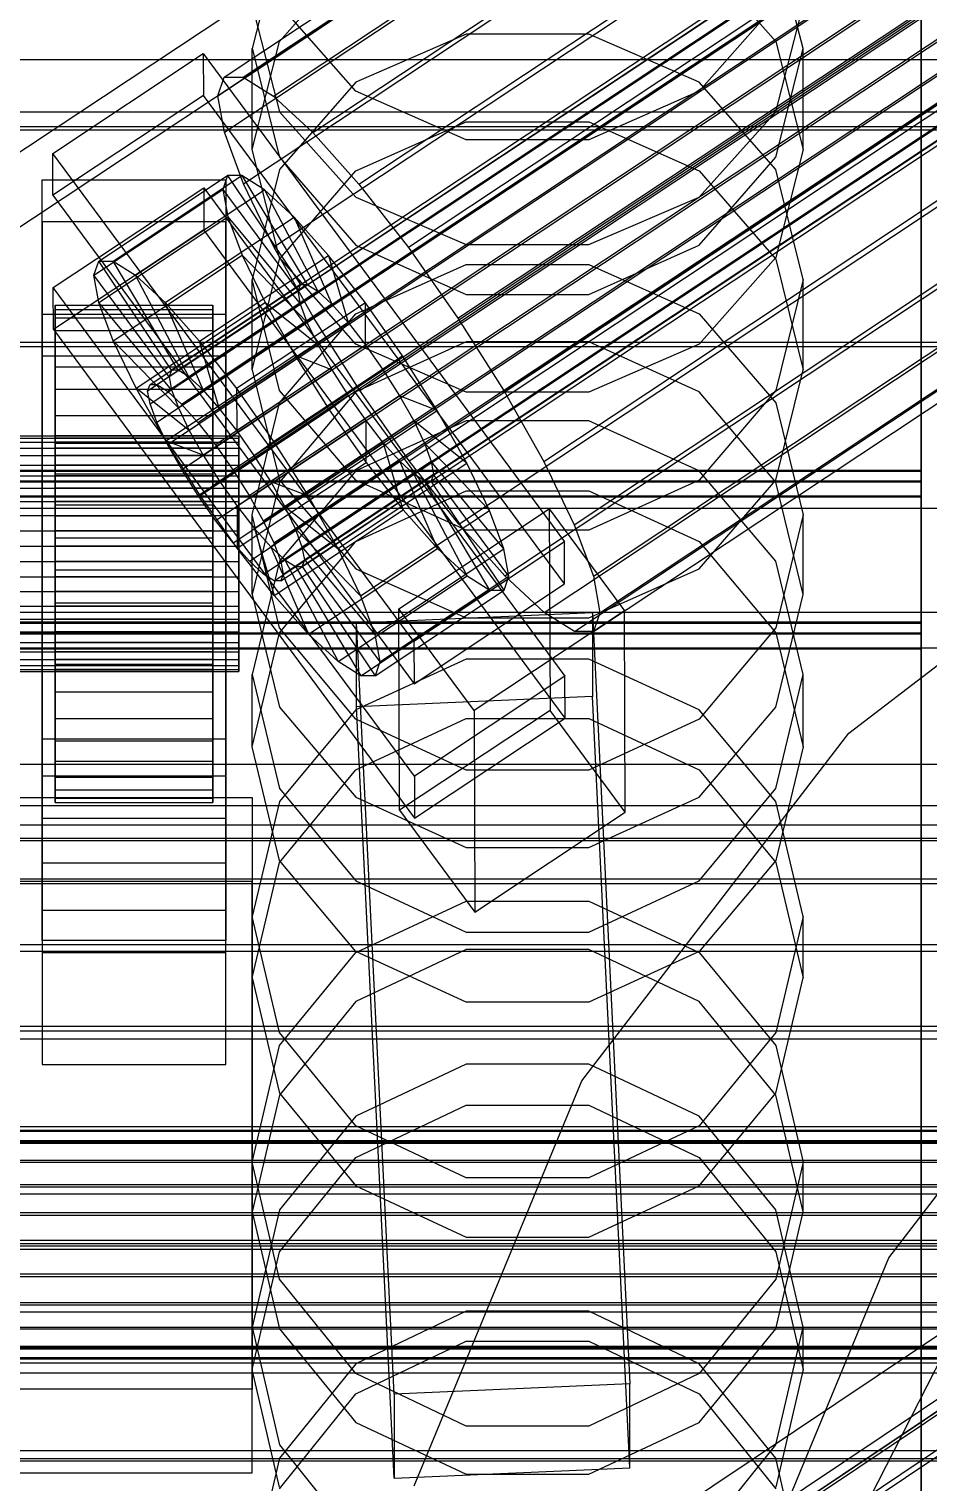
# Model space of a CAD drawing. Header units: millimetres. Extents: x -191664 to 191490, y -197311 to 10263.
# Drawn here: x 132 to 200.5, y -30216.6 to -30105.8 of the extents above; entities that cross this region are included whole.
import ezdxf

# ---------------------------------------------------------------- set-up
doc = ezdxf.new("R2010")
doc.units = ezdxf.units.MM
for name, color, linetype, lineweight in [('COTAS_USUARIO', 1, 'Continuous', 0), ('frontal_briquetadora', 7, 'Continuous', 0), ('frontal_C01', 7, 'Continuous', 0), ('frontal_C02', 7, 'Continuous', 0), ('frontal_C03', 7, 'Continuous', 0), ('frontal_mezcladora', 7, 'Continuous', 0), ('frontal_secador', 7, 'Continuous', 0)]:
    doc.layers.add(name, color=color, linetype=linetype, lineweight=lineweight)
doc.dimstyles.new('PLANTA_100', dxfattribs={"dimtxt": 250, "dimasz": 150, "dimexe": 150, "dimexo": 80, "dimgap": 100, "dimtad": 1, "dimtih": 1, "dimtoh": 1, "dimdec": 1, "dimdsep": 46, "dimcen": 0.09, "dimclrd": 1, "dimclre": 1, "dimclrt": 1, "dimadec": 0, "dimazin": 0, "dimtfac": 1, "dimtdec": 4, "dimtofl": 0, "dimtmove": 0, "dimatfit": 3, "dimfxl": 1, "dimtolj": 1, "dimtzin": 0, "dimarcsym": 0})

# ---------------------------------------------------------------- blocks, each defined once
blk = doc.blocks.new('*D104')
at = {"layer": 'COTAS_USUARIO', "color": 1, "lineweight": -2, "transparency": 16777216}
for p, q in [((1220, -30125), (1220, -29975)), ((100, -30275), (1370, -30275)), ((100, -30730), (1370, -30730)), ((1220, -30880), (1220, -31030))]:
    blk.add_line(p, q, dxfattribs=at)
at = {"layer": 'COTAS_USUARIO', "color": 1, "transparency": 16777216}
for points in [[(1195, -30125), (1245, -30125), (1220, -30275)], [(1195, -30880), (1245, -30880), (1220, -30730)]]:
    blk.add_solid(points, dxfattribs=at)
at = {"layer": 'Defpoints', "color": 0, "transparency": 16777216}
for p in [(20, -30275), (20, -30730), (1220, -30730)]:
    blk.add_point(p, dxfattribs=at)
blk = doc.blocks.new('*D107')
at = {"layer": 'COTAS_USUARIO', "color": 1, "lineweight": -2, "transparency": 16777216}
for p, q in [((100, -29700), (1370, -29700)), ((1220, -29850), (1220, -30125)), ((100, -30275), (1370, -30275))]:
    blk.add_line(p, q, dxfattribs=at)
at = {"layer": 'COTAS_USUARIO', "color": 1, "transparency": 16777216}
for points in [[(1195, -29850), (1245, -29850), (1220, -29700)], [(1195, -30125), (1245, -30125), (1220, -30275)]]:
    blk.add_solid(points, dxfattribs=at)
at = {"layer": 'Defpoints', "color": 0, "transparency": 16777216}
for p in [(20, -29700), (20, -30275), (1220, -30275)]:
    blk.add_point(p, dxfattribs=at)
blk = doc.blocks.new('*D115')
at = {"layer": 'COTAS_USUARIO', "color": 1, "lineweight": -2, "transparency": 16777216}
for p, q in [((100, -29700), (1370, -29700)), ((1220, -29850), (1220, -30125)), ((100, -30275), (1370, -30275))]:
    blk.add_line(p, q, dxfattribs=at)
at = {"layer": 'COTAS_USUARIO', "color": 1, "transparency": 16777216}
for points in [[(1195, -29850), (1245, -29850), (1220, -29700)], [(1195, -30125), (1245, -30125), (1220, -30275)]]:
    blk.add_solid(points, dxfattribs=at)
at = {"layer": 'Defpoints', "color": 0, "transparency": 16777216}
for p in [(20, -29700), (20, -30275), (1220, -30275)]:
    blk.add_point(p, dxfattribs=at)
blk = doc.blocks.new('*D118')
at = {"layer": 'COTAS_USUARIO', "color": 1, "lineweight": -2, "transparency": 16777216}
for p, q in [((1200, -29560), (1200, -29410)), ((80, -29710), (1350, -29710)), ((80, -29990), (1350, -29990)), ((1200, -30140), (1200, -30290))]:
    blk.add_line(p, q, dxfattribs=at)
at = {"layer": 'COTAS_USUARIO', "color": 1, "transparency": 16777216}
for points in [[(1175, -29560), (1225, -29560), (1200, -29710)], [(1175, -30140), (1225, -30140), (1200, -29990)]]:
    blk.add_solid(points, dxfattribs=at)
at = {"layer": 'Defpoints', "color": 0, "transparency": 16777216}
for p in [(0, -29710), (0, -29990), (1200, -29990)]:
    blk.add_point(p, dxfattribs=at)
blk = doc.blocks.new('*D119')
at = {"layer": 'COTAS_USUARIO', "color": 1, "lineweight": -2, "transparency": 16777216}
for p, q in [((1200, -29840), (1200, -29690)), ((80, -29990), (1350, -29990)), ((80, -30270), (1350, -30270)), ((1200, -30420), (1200, -30570))]:
    blk.add_line(p, q, dxfattribs=at)
at = {"layer": 'COTAS_USUARIO', "color": 1, "transparency": 16777216}
for points in [[(1175, -29840), (1225, -29840), (1200, -29990)], [(1175, -30420), (1225, -30420), (1200, -30270)]]:
    blk.add_solid(points, dxfattribs=at)
at = {"layer": 'Defpoints', "color": 0, "transparency": 16777216}
for p in [(0, -29990), (0, -30270), (1200, -30270)]:
    blk.add_point(p, dxfattribs=at)
blk = doc.blocks.new('*D120')
at = {"layer": 'COTAS_USUARIO', "color": 1, "lineweight": -2, "transparency": 16777216}
for p, q in [((1200, -30120), (1200, -29970)), ((80, -30270), (1350, -30270)), ((80, -30550), (1350, -30550)), ((1200, -30700), (1200, -30850))]:
    blk.add_line(p, q, dxfattribs=at)
at = {"layer": 'COTAS_USUARIO', "color": 1, "transparency": 16777216}
for points in [[(1175, -30120), (1225, -30120), (1200, -30270)], [(1175, -30700), (1225, -30700), (1200, -30550)]]:
    blk.add_solid(points, dxfattribs=at)
at = {"layer": 'Defpoints', "color": 0, "transparency": 16777216}
for p in [(0, -30270), (0, -30550), (1200, -30550)]:
    blk.add_point(p, dxfattribs=at)

msp = doc.modelspace()

# ---------------------------------------------------------------- linework, layer by layer
at = {"layer": 'frontal_briquetadora', "color": 9, "true_color": 0xb9c3c2}
for p, q in [((200, -30107.04), (200, -30096.58)), ((151.08, -30099.1), (149, -30107.29)), ((191, -30107.29), (188.92, -30099.1)), ((151.08, -30106.75), (156.91, -30100.15)), ((183.09, -30100.15), (188.92, -30106.75)), ((200, -30099.7), (200, -30108.73)), ((200, -30101.7), (200, -30119.74)), ((200, -30120.31), (200, -30102.26)), ((200, -30120.88), (200, -30102.81)), ((149, -30104), (151.08, -30112.11)), ((156.91, -30110.54), (151.08, -30103.93)), ((188.92, -30103.93), (183.09, -30110.54)), ((188.92, -30112.11), (191, -30104)), ((149, -30114.99), (151.08, -30106.75)), ((165.33, -30106.18), (156.91, -30109.86)), ((174.67, -30106.18), (165.33, -30106.18)), ((183.09, -30109.86), (174.67, -30106.18)), ((188.92, -30106.75), (191, -30114.99)), ((149, -30114.99), (149, -30107.29)), ((149, -30107.29), (151.08, -30115.57)), ((188.92, -30115.57), (191, -30107.29)), ((191, -30114.99), (191, -30107.29)), ((200, -30111.3), (200, -30107.04)), ((200, -30108.73), (200, -30111.3)), ((156.91, -30109.86), (151.08, -30116.51)), ((188.92, -30116.51), (183.09, -30109.86)), ((165.33, -30114.24), (156.91, -30110.54)), ((183.09, -30110.54), (174.67, -30114.24)), ((151.08, -30112.11), (156.91, -30118.61)), ((183.09, -30118.61), (188.92, -30112.11)), ((156.91, -30116.61), (165.33, -30112.87)), ((165.33, -30112.87), (174.67, -30112.87)), ((174.67, -30112.87), (183.09, -30116.61)), ((174.67, -30114.24), (165.33, -30114.24)), ((151.08, -30123.22), (149, -30114.99)), ((151.08, -30115.57), (156.91, -30122.28)), ((183.09, -30122.28), (188.92, -30115.57)), ((191, -30114.99), (188.92, -30123.22)), ((151.08, -30116.51), (149, -30124.89)), ((151.08, -30123.36), (156.91, -30116.61)), ((183.09, -30116.61), (188.92, -30123.36)), ((191, -30124.89), (188.92, -30116.51)), ((156.91, -30118.61), (165.33, -30122.22)), ((174.67, -30122.22), (183.09, -30118.61)), ((200, -30119.74), (200, -30138.19)), ((200, -30138.77), (200, -30120.31)), ((200, -30139.35), (200, -30120.88)), ((156.91, -30122.28), (165.33, -30126.03)), ((165.33, -30122.22), (174.67, -30122.22)), ((174.67, -30126.03), (183.09, -30122.28)), ((149, -30131.78), (151.08, -30123.36)), ((156.91, -30129.83), (151.08, -30123.22)), ((188.92, -30123.22), (183.09, -30129.83)), ((188.92, -30123.36), (191, -30131.78)), ((156.91, -30127.51), (165.33, -30123.76)), ((165.33, -30123.76), (174.67, -30123.76)), ((174.67, -30123.76), (183.09, -30127.51)), ((151.08, -30133.35), (149, -30124.89)), ((149, -30131.78), (149, -30124.89)), ((191, -30124.89), (188.92, -30133.35)), ((191, -30131.78), (191, -30124.89)), ((165.33, -30126.03), (174.67, -30126.03)), ((151.08, -30134.31), (156.91, -30127.51)), ((183.09, -30127.51), (188.92, -30134.31)), ((165.33, -30129.64), (156.91, -30133.46)), ((165.33, -30133.5), (156.91, -30129.83)), ((174.67, -30129.64), (165.33, -30129.64)), ((183.09, -30133.46), (174.67, -30129.64)), ((183.09, -30129.83), (174.67, -30133.5)), ((149, -30131.78), (151.08, -30140.2)), ((188.92, -30140.2), (191, -30131.78)), ((156.91, -30140.19), (151.08, -30133.35)), ((156.91, -30133.46), (151.08, -30140.34)), ((188.92, -30133.35), (183.09, -30140.19)), ((188.92, -30140.34), (183.09, -30133.46)), ((149, -30142.85), (151.08, -30134.31)), ((174.67, -30133.5), (165.33, -30133.5)), ((188.92, -30134.31), (191, -30142.85)), ((165.33, -30135.68), (156.91, -30139.48)), ((174.67, -30135.68), (165.33, -30135.68)), ((183.09, -30139.48), (174.67, -30135.68)), ((200, -30138.19), (200, -30156.98)), ((200, -30157.57), (200, -30138.77)), ((-160, -30139.43), (200, -30139.43)), ((200, -30139.54), (-160, -30139.54)), ((156.91, -30139.48), (151.08, -30146.37)), ((188.92, -30146.37), (183.09, -30139.48)), ((200, -30158.17), (200, -30139.35)), ((200, -30139.43), (200, -30141.39)), ((200, -30151.03), (200, -30139.43)), ((200, -30151.12), (200, -30139.54)), ((200, -30139.54), (200, -30141.49)), ((-160, -30140.25), (200, -30140.25)), ((200, -30140.35), (-160, -30140.35)), ((151.08, -30140.34), (149, -30148.92)), ((151.08, -30140.2), (156.91, -30146.95)), ((165.33, -30144.01), (156.91, -30140.19)), ((156.91, -30144.88), (165.33, -30141.02)), ((165.33, -30141.02), (174.67, -30141.02)), ((183.09, -30140.19), (174.67, -30144.01)), ((174.67, -30141.02), (183.09, -30144.88)), ((183.09, -30146.95), (188.92, -30140.2)), ((191, -30148.92), (188.92, -30140.34)), ((200, -30140.25), (200, -30151.86)), ((200, -30151.95), (200, -30140.35)), ((-160, -30141.39), (200, -30141.39)), ((200, -30141.49), (-160, -30141.49)), ((200, -30141.39), (200, -30152.99)), ((200, -30141.49), (200, -30153.07)), ((151.08, -30151.47), (149, -30142.85)), ((149, -30148.92), (149, -30142.85)), ((191, -30142.85), (188.92, -30151.47)), ((191, -30148.92), (191, -30142.85)), ((174.67, -30144.01), (165.33, -30144.01)), ((151.08, -30151.84), (156.91, -30144.88)), ((183.09, -30144.88), (188.92, -30151.84)), ((151.08, -30146.37), (149, -30155.01)), ((191, -30155.01), (188.92, -30146.37)), ((156.91, -30146.95), (165.33, -30150.7)), ((174.67, -30150.7), (183.09, -30146.95)), ((149, -30148.92), (151.08, -30157.5)), ((188.92, -30157.5), (191, -30148.92)), ((200, -30151.03), (-160, -30151.03)), ((200, -30151.12), (-160, -30151.12)), ((165.33, -30150.7), (174.67, -30150.7)), ((200, -30154.72), (200, -30151.03)), ((200, -30154.8), (200, -30151.12)), ((200, -30151.86), (-160, -30151.86)), ((200, -30151.95), (-160, -30151.95)), ((149, -30160.52), (151.08, -30151.84)), ((156.91, -30158.43), (151.08, -30151.47)), ((188.92, -30151.47), (183.09, -30158.43)), ((188.92, -30151.84), (191, -30160.52)), ((200, -30156.49), (200, -30151.86)), ((200, -30156.56), (200, -30151.95)), ((-160, -30152.99), (200, -30152.99)), ((-160, -30153.07), (200, -30153.07)), ((200, -30152.99), (200, -30158.55)), ((200, -30153.07), (200, -30158.61)), ((165.33, -30153.84), (156.91, -30157.71)), ((174.67, -30153.84), (165.33, -30153.84)), ((183.09, -30157.71), (174.67, -30153.84)), ((149, -30160.52), (149, -30155.01)), ((149, -30155.01), (151.08, -30163.72)), ((188.92, -30163.72), (191, -30155.01)), ((191, -30160.52), (191, -30155.01)), ((200, -30161.36), (200, -30154.72)), ((200, -30161.42), (200, -30154.8)), ((200, -30164.02), (200, -30156.49)), ((200, -30164.08), (200, -30156.56)), ((151.08, -30157.5), (156.91, -30164.38)), ((156.91, -30157.71), (151.08, -30164.7)), ((183.09, -30164.38), (188.92, -30157.5)), ((188.92, -30164.7), (183.09, -30157.71)), ((200, -30156.98), (200, -30176.08)), ((200, -30176.68), (200, -30157.57)), ((156.91, -30162.28), (165.33, -30158.36)), ((165.33, -30162.31), (156.91, -30158.43)), ((165.33, -30158.36), (174.67, -30158.36)), ((174.67, -30158.36), (183.09, -30162.28)), ((183.09, -30158.43), (174.67, -30162.31)), ((200, -30177.28), (200, -30158.17)), ((200, -30158.55), (200, -30166.95)), ((200, -30158.61), (200, -30167)), ((151.08, -30169.19), (149, -30160.52)), ((191, -30160.52), (188.92, -30169.19)), ((200, -30170.78), (200, -30161.36)), ((200, -30170.83), (200, -30161.42)), ((151.08, -30169.34), (156.91, -30162.28)), ((174.67, -30162.31), (165.33, -30162.31)), ((183.09, -30162.28), (188.92, -30169.34)), ((151.08, -30163.72), (156.91, -30170.75)), ((156.91, -30164.38), (165.33, -30168.2)), ((174.67, -30168.2), (183.09, -30164.38)), ((183.09, -30170.75), (188.92, -30163.72)), ((200, -30174.27), (200, -30164.02)), ((200, -30174.32), (200, -30164.08)), ((151.08, -30164.7), (149, -30173.48)), ((191, -30173.48), (188.92, -30164.7)), ((200, -30166.95), (200, -30178)), ((200, -30167), (200, -30178.04)), ((165.33, -30168.2), (174.67, -30168.2)), ((149, -30178.14), (151.08, -30169.34)), ((156.91, -30176.15), (151.08, -30169.19)), ((188.92, -30169.19), (183.09, -30176.15)), ((188.92, -30169.34), (191, -30178.14)), ((156.91, -30170.75), (165.33, -30174.66)), ((174.67, -30174.66), (183.09, -30170.75)), ((200, -30182.75), (200, -30170.78)), ((200, -30182.79), (200, -30170.83)), ((156.91, -30176.22), (165.33, -30172.29)), ((165.33, -30172.29), (174.67, -30172.29)), ((174.67, -30172.29), (183.09, -30176.22)), ((151.08, -30182.31), (149, -30173.48)), ((149, -30178.14), (149, -30173.48)), ((191, -30173.48), (188.92, -30182.31)), ((191, -30178.14), (191, -30173.48)), ((200, -30186.98), (200, -30174.27)), ((200, -30187.02), (200, -30174.32)), ((165.33, -30174.66), (174.67, -30174.66)), ((151.08, -30183.31), (156.91, -30176.22)), ((165.33, -30175.98), (156.91, -30179.94)), ((165.33, -30180.01), (156.91, -30176.15)), ((174.67, -30175.98), (165.33, -30175.98)), ((183.09, -30179.94), (174.67, -30175.98)), ((183.09, -30176.15), (174.67, -30180.01)), ((183.09, -30176.22), (188.92, -30183.31)), ((200, -30176.08), (200, -30195.43)), ((200, -30196.04), (200, -30176.68)), ((200, -30196.65), (200, -30177.28)), ((200, -30179.37), (200, -30177.5)), ((200, -30178.56), (200, -30177.62)), ((200, -30177.62), (200, -30180.42)), ((149, -30178.14), (151.08, -30186.94)), ((188.92, -30186.94), (191, -30178.14)), ((200, -30178), (200, -30191.43)), ((200, -30178.04), (200, -30191.46)), ((200, -30183.2), (200, -30178.56)), ((156.91, -30179.94), (151.08, -30187.09)), ((188.92, -30187.09), (183.09, -30179.94)), ((200, -30184.92), (200, -30179.37)), ((174.67, -30180.01), (165.33, -30180.01)), ((200, -30180.42), (200, -30186.86)), ((149, -30192.19), (151.08, -30183.31)), ((156.91, -30189.43), (151.08, -30182.31)), ((188.92, -30182.31), (183.09, -30189.43)), ((188.92, -30183.31), (191, -30192.19)), ((200, -30196.98), (200, -30182.75)), ((200, -30197.01), (200, -30182.79)), ((200, -30191.37), (200, -30183.2)), ((165.33, -30184.73), (156.91, -30188.69)), ((174.67, -30184.73), (165.33, -30184.73)), ((183.09, -30188.69), (174.67, -30184.73)), ((200, -30193.93), (200, -30184.92)), ((151.08, -30187.09), (149, -30195.99)), ((151.08, -30186.94), (156.91, -30194)), ((183.09, -30194), (188.92, -30186.94)), ((191, -30195.99), (188.92, -30187.09)), ((200, -30186.86), (200, -30196.69)), ((200, -30201.85), (200, -30186.98)), ((200, -30201.88), (200, -30187.02)), ((156.91, -30188.69), (151.08, -30195.83)), ((156.91, -30191.85), (165.33, -30187.86)), ((165.33, -30187.86), (174.67, -30187.86)), ((174.67, -30187.86), (183.09, -30191.85)), ((188.92, -30195.83), (183.09, -30188.69)), ((165.33, -30193.39), (156.91, -30189.43)), ((183.09, -30189.43), (174.67, -30193.39)), ((151.08, -30199.04), (156.91, -30191.85)), ((183.09, -30191.85), (188.92, -30199.04)), ((200, -30202.76), (200, -30191.37)), ((200, -30191.43), (200, -30206.9)), ((200, -30191.46), (200, -30206.92)), ((151.08, -30201.12), (149, -30192.19)), ((149, -30195.99), (149, -30192.19)), ((191, -30192.19), (188.92, -30201.12)), ((191, -30195.99), (191, -30192.19)), ((156.91, -30194), (165.33, -30197.91)), ((174.67, -30193.39), (165.33, -30193.39)), ((174.67, -30197.91), (183.09, -30194)), ((200, -30206.06), (200, -30193.93)), ((200, -30195.43), (200, -30214.99)), ((151.08, -30195.83), (149, -30204.78)), ((149, -30195.99), (151.08, -30204.9)), ((191, -30204.78), (188.92, -30195.83)), ((188.92, -30204.9), (191, -30195.99)), ((200, -30215.6), (200, -30196.04)), ((200, -30216.22), (200, -30196.65)), ((200, -30196.69), (200, -30209.52)), ((200, -30213.12), (200, -30196.98)), ((200, -30213.15), (200, -30197.01)), ((165.33, -30197.91), (174.67, -30197.91)), ((149, -30208), (151.08, -30199.04)), ((188.92, -30199.04), (191, -30208)), ((156.91, -30208.31), (151.08, -30201.12)), ((188.92, -30201.12), (183.09, -30208.31)), ((200, -30218.51), (200, -30201.85)), ((200, -30218.53), (200, -30201.88)), ((200, -30216.92), (200, -30202.76)), ((165.33, -30203.57), (156.91, -30207.57)), ((174.67, -30203.57), (165.33, -30203.57)), ((183.09, -30207.57), (174.67, -30203.57)), ((149, -30208), (149, -30204.78)), ((149, -30204.78), (151.08, -30213.76)), ((151.08, -30204.9), (156.91, -30212.04)), ((183.09, -30212.04), (188.92, -30204.9)), ((188.92, -30213.76), (191, -30204.78)), ((191, -30208), (191, -30204.78)), ((156.91, -30209.87), (165.33, -30205.85)), ((165.33, -30205.85), (174.67, -30205.85)), ((174.67, -30205.85), (183.09, -30209.87)), ((200, -30220.83), (200, -30206.06)), ((156.91, -30207.57), (151.08, -30214.78)), ((188.92, -30214.78), (183.09, -30207.57)), ((200, -30206.9), (200, -30224.04)), ((200, -30206.92), (200, -30224.05)), ((151.08, -30216.97), (149, -30208)), ((165.33, -30212.32), (156.91, -30208.31)), ((183.09, -30208.31), (174.67, -30212.32)), ((191, -30208), (188.92, -30216.97)), ((151.08, -30217.12), (156.91, -30209.87)), ((183.09, -30209.87), (188.92, -30217.12)), ((200, -30209.52), (200, -30224.87)), ((156.91, -30212.04), (165.33, -30216)), ((174.67, -30216), (183.09, -30212.04)), ((174.67, -30212.32), (165.33, -30212.32)), ((200, -30230.78), (200, -30213.12)), ((200, -30230.79), (200, -30213.15)), ((151.08, -30213.76), (156.91, -30221)), ((183.09, -30221), (188.92, -30213.76)), ((151.08, -30214.78), (149, -30223.8)), ((191, -30223.8), (188.92, -30214.78)), ((200, -30214.99), (200, -30234.7)), ((165.33, -30216), (174.67, -30216)), ((200, -30235.32), (200, -30215.6)), ((200, -30235.93), (200, -30216.22))]:
    msp.add_line(p, q, dxfattribs=at)
at = {"layer": 'frontal_briquetadora', "color": 8, "true_color": 0x6f7d84}
msp.add_line((200, -30275), (200, -30100), dxfattribs=at)
at = {"layer": 'frontal_C01', "color": 252, "true_color": 0x83939a}
for p, q in [((146.87, -30109.46), (331.18, -29987.13)), ((148.32, -30109.47), (332.63, -29987.14)), ((146.38, -30110.89), (330.69, -29988.56)), ((150.63, -30110.92), (334.94, -29988.58)), ((146.89, -30113.67), (331.2, -29991.34)), ((153.64, -30113.7), (337.95, -29991.37)), ((148.35, -30117.6), (332.66, -29995.27)), ((157.15, -30117.64), (341.46, -29995.31)), ((150.67, -30122.42), (334.98, -30000.09)), ((345.23, -30000.14), (160.92, -30122.47)), ((153.69, -30127.79), (338, -30005.46)), ((164.69, -30127.85), (349, -30005.51)), ((157.21, -30133.36), (341.52, -30011.02)), ((168.21, -30133.41), (352.52, -30011.08)), ((160.98, -30138.73), (345.29, -30016.4)), ((171.23, -30138.78), (355.54, -30016.45)), ((164.75, -30143.56), (349.06, -30021.22)), ((173.55, -30143.6), (357.86, -30021.27)), ((168.26, -30147.5), (352.57, -30025.16)), ((175.02, -30147.53), (359.33, -30025.2)), ((171.28, -30150.28), (355.58, -30027.95)), ((175.52, -30150.31), (359.83, -30027.97)), ((173.58, -30151.73), (357.89, -30029.4)), ((175.03, -30151.74), (359.34, -30029.41)), ((146.38, -30110.89), (146.87, -30109.46)), ((146.87, -30109.46), (148.32, -30109.47)), ((148.32, -30109.47), (150.63, -30110.92)), ((146.89, -30113.67), (146.38, -30110.89)), ((150.63, -30110.92), (153.64, -30113.7)), ((148.35, -30117.6), (146.89, -30113.67)), ((153.64, -30113.7), (157.15, -30117.64)), ((150.67, -30122.42), (148.35, -30117.6)), ((157.15, -30117.64), (160.92, -30122.47)), ((153.69, -30127.79), (150.67, -30122.42)), ((160.92, -30122.47), (164.69, -30127.85)), ((157.21, -30133.36), (153.69, -30127.79)), ((164.69, -30127.85), (168.21, -30133.41)), ((160.98, -30138.73), (157.21, -30133.36)), ((168.21, -30133.41), (171.23, -30138.78)), ((164.75, -30143.56), (160.98, -30138.73)), ((171.23, -30138.78), (173.55, -30143.6)), ((168.26, -30147.5), (164.75, -30143.56)), ((173.55, -30143.6), (175.02, -30147.53)), ((171.28, -30150.28), (168.26, -30147.5)), ((175.02, -30147.53), (175.52, -30150.31)), ((173.58, -30151.73), (171.28, -30150.28)), ((175.52, -30150.31), (175.03, -30151.74)), ((175.03, -30151.74), (173.58, -30151.73))]:
    msp.add_line(p, q, dxfattribs=at)
at = {"layer": 'frontal_C01', "color": 9, "true_color": 0xbac6cb}
for p, q in [((141.04, -30133.4), (354.84, -29991.5)), ((141.22, -30132.9), (355.02, -29990.99)), ((141.73, -30132.9), (355.53, -29990.99)), ((142.55, -30133.41), (356.35, -29991.51)), ((141.22, -30134.39), (355.02, -29992.48)), ((143.62, -30134.4), (357.42, -29992.5)), ((141.74, -30135.78), (355.54, -29993.88)), ((144.86, -30135.8), (358.66, -29993.89)), ((142.56, -30137.49), (356.36, -29995.58)), ((360, -29995.6), (146.2, -30137.51)), ((143.64, -30139.39), (357.43, -29997.49)), ((147.53, -30139.41), (361.33, -29997.51)), ((144.88, -30141.36), (358.68, -29999.46)), ((148.78, -30141.38), (362.58, -29999.48)), ((146.22, -30143.27), (360.02, -30001.36)), ((149.85, -30143.29), (363.65, -30001.38)), ((147.55, -30144.98), (361.35, -30003.07)), ((150.67, -30144.99), (364.47, -30003.09)), ((148.8, -30146.37), (362.6, -30004.47)), ((151.19, -30146.39), (364.99, -30004.48)), ((149.86, -30147.36), (363.66, -30005.46)), ((150.68, -30147.87), (364.48, -30005.97)), ((151.2, -30147.88), (364.99, -30005.97)), ((151.37, -30147.37), (365.17, -30005.46)), ((141.04, -30133.4), (141.22, -30132.9)), ((141.22, -30134.39), (141.04, -30133.4)), ((141.22, -30132.9), (141.73, -30132.9)), ((141.73, -30132.9), (142.55, -30133.41)), ((142.55, -30133.41), (143.62, -30134.4)), ((141.74, -30135.78), (141.22, -30134.39)), ((143.62, -30134.4), (144.86, -30135.8)), ((142.56, -30137.49), (141.74, -30135.78)), ((144.86, -30135.8), (146.2, -30137.51)), ((-148, -30136.83), (148, -30136.83)), ((-148, -30136.99), (148, -30136.99)), ((-148, -30137.29), (148, -30137.29)), ((-148, -30137.75), (148, -30137.75)), ((143.64, -30139.39), (142.56, -30137.49)), ((146.2, -30137.51), (147.53, -30139.41)), ((148, -30136.99), (148, -30136.83)), ((148, -30136.83), (148, -30137.29)), ((148, -30137.75), (148, -30136.99)), ((148, -30137.29), (148, -30138.32)), ((148, -30139.06), (148, -30137.75)), ((-148, -30138.32), (148, -30138.32)), ((148, -30138.32), (148, -30139.87)), ((-148, -30139.06), (148, -30139.06)), ((-148, -30139.87), (148, -30139.87)), ((144.88, -30141.36), (143.64, -30139.39)), ((147.53, -30139.41), (148.78, -30141.38)), ((148, -30140.82), (148, -30139.06)), ((148, -30139.87), (148, -30141.82)), ((-148, -30140.82), (148, -30140.82)), ((148, -30142.93), (148, -30140.82)), ((-148, -30141.82), (148, -30141.82)), ((146.22, -30143.27), (144.88, -30141.36)), ((148, -30141.82), (148, -30144.05)), ((148.78, -30141.38), (149.85, -30143.29)), ((148, -30142.93), (-148, -30142.93)), ((147.55, -30144.98), (146.22, -30143.27)), ((148, -30145.24), (148, -30142.93)), ((149.85, -30143.29), (150.67, -30144.99)), ((-148, -30144.05), (148, -30144.05)), ((148, -30144.05), (148, -30146.39)), ((-148, -30145.24), (148, -30145.24)), ((148.8, -30146.37), (147.55, -30144.98)), ((148, -30147.58), (148, -30145.24)), ((150.67, -30144.99), (151.19, -30146.39)), ((-148, -30146.39), (148, -30146.39)), ((148, -30146.39), (148, -30148.7)), ((149.86, -30147.36), (148.8, -30146.37)), ((151.19, -30146.39), (151.37, -30147.37)), ((-148, -30147.58), (148, -30147.58)), ((148, -30149.81), (148, -30147.58)), ((150.68, -30147.87), (149.86, -30147.36)), ((151.37, -30147.37), (151.2, -30147.88)), ((-148, -30148.7), (148, -30148.7)), ((148, -30148.7), (148, -30150.8)), ((151.2, -30147.88), (150.68, -30147.87)), ((-148, -30149.81), (148, -30149.81)), ((148, -30151.76), (148, -30149.81)), ((-148, -30150.8), (148, -30150.8)), ((148, -30150.8), (148, -30152.57)), ((-148, -30151.76), (148, -30151.76)), ((148, -30153.3), (148, -30151.76)), ((-148, -30152.57), (148, -30152.57)), ((-148, -30153.3), (148, -30153.3)), ((148, -30152.57), (148, -30153.88)), ((148, -30154.34), (148, -30153.3)), ((-148, -30153.88), (148, -30153.88)), ((-148, -30154.34), (148, -30154.34)), ((148, -30153.88), (148, -30154.64)), ((148, -30154.8), (148, -30154.34)), ((-148, -30154.64), (148, -30154.64)), ((-148, -30154.8), (148, -30154.8)), ((148, -30154.64), (148, -30154.8))]:
    msp.add_line(p, q, dxfattribs=at)
at = {"layer": 'frontal_C01', "color": 139, "true_color": 0x345e4e}
for p, q in [((228.3, -30050.82), (130, -30116.06)), ((130, -30121.75), (228.3, -30056.51))]:
    msp.add_line(p, q, dxfattribs=at)
at = {"layer": 'frontal_C01', "color": 139, "true_color": 0x354b57}
for p, q in [((133.81, -30115.28), (145.28, -30107.66)), ((145.28, -30107.66), (145.29, -30110.87)), ((145.28, -30107.66), (172.81, -30144.9)), ((145.29, -30110.87), (133.82, -30118.48)), ((172.82, -30148.1), (145.29, -30110.87)), ((133.82, -30118.48), (133.81, -30115.28)), ((161.34, -30152.51), (133.81, -30115.28)), ((133, -30120.5), (133, -30117.3)), ((133, -30117.3), (147, -30117.3)), ((133, -30162.77), (133, -30117.3)), ((133.85, -30125.52), (145.32, -30117.91)), ((145.32, -30117.91), (145.33, -30121.11)), ((145.32, -30117.91), (172.85, -30155.15)), ((147, -30117.3), (147, -30120.5)), ((147, -30117.3), (147, -30162.77)), ((133.82, -30118.48), (161.35, -30155.72)), ((147, -30120.5), (133, -30120.5)), ((133, -30120.5), (133, -30165.98)), ((145.33, -30121.11), (133.86, -30128.72)), ((172.86, -30158.35), (145.33, -30121.11)), ((147, -30165.98), (147, -30120.5)), ((133.86, -30128.72), (133.85, -30125.52)), ((161.38, -30162.76), (133.85, -30125.52)), ((133, -30130.75), (133, -30127.55)), ((133, -30127.55), (147, -30127.55)), ((133, -30173.02), (133, -30127.55)), ((147, -30127.55), (147, -30130.75)), ((147, -30127.55), (147, -30173.02)), ((133.86, -30128.72), (161.39, -30165.96)), ((147, -30130.75), (133, -30130.75)), ((133, -30130.75), (133, -30176.22)), ((147, -30176.22), (147, -30130.75)), ((160.19, -30150), (171.66, -30142.39)), ((171.66, -30142.39), (171.72, -30157.76)), ((171.66, -30142.39), (177.39, -30150.15)), ((172.81, -30144.9), (161.34, -30152.51)), ((172.82, -30148.1), (172.81, -30144.9)), ((161.35, -30155.72), (172.82, -30148.1)), ((160.25, -30165.37), (160.19, -30150)), ((165.93, -30157.76), (160.19, -30150)), ((156.96, -30151.07), (174.94, -30150.29)), ((156.96, -30157.48), (156.96, -30151.07)), ((159.83, -30209.89), (156.96, -30151.07)), ((177.39, -30150.15), (165.93, -30157.76)), ((174.94, -30150.29), (174.94, -30156.69)), ((174.94, -30150.29), (177.81, -30209.1)), ((177.45, -30165.52), (177.39, -30150.15)), ((161.34, -30152.51), (161.35, -30155.72)), ((172.85, -30155.15), (161.38, -30162.76)), ((172.86, -30158.35), (172.85, -30155.15)), ((174.94, -30156.69), (156.96, -30157.48)), ((177.81, -30215.51), (174.94, -30156.69)), ((159.83, -30216.3), (156.96, -30157.48)), ((171.72, -30157.76), (160.25, -30165.37)), ((165.93, -30157.76), (165.98, -30173.13)), ((177.45, -30165.52), (171.72, -30157.76)), ((161.39, -30165.96), (172.86, -30158.35)), ((133, -30175.29), (133, -30159.92)), ((133, -30159.92), (147, -30159.92)), ((133, -30169.39), (133, -30159.92)), ((147, -30159.92), (147, -30175.29)), ((147, -30159.92), (147, -30169.39)), ((147, -30162.77), (133, -30162.77)), ((133, -30162.77), (133, -30165.98)), ((147, -30165.98), (147, -30162.77)), ((161.38, -30162.76), (161.39, -30165.96)), ((131, -30164.4), (149, -30164.4)), ((149, -30164.4), (149, -30170.81)), ((149, -30164.4), (149, -30209.5)), ((160.25, -30165.37), (165.98, -30173.13)), ((165.98, -30173.13), (177.45, -30165.52)), ((133, -30165.98), (147, -30165.98)), ((147, -30169.39), (133, -30169.39)), ((133, -30169.39), (133, -30184.76)), ((147, -30184.76), (147, -30169.39)), ((149, -30170.81), (131, -30170.81)), ((149, -30215.9), (149, -30170.81)), ((147, -30173.02), (133, -30173.02)), ((133, -30173.02), (133, -30176.22)), ((147, -30176.22), (147, -30173.02)), ((147, -30175.29), (133, -30175.29)), ((133, -30175.29), (133, -30184.76)), ((147, -30184.76), (147, -30175.29)), ((133, -30176.22), (147, -30176.22)), ((-450, -30181.84), (450, -30181.84)), ((133, -30184.76), (147, -30184.76)), ((450, -30194.65), (-450, -30194.65)), ((-425, -30203.62), (425, -30203.62)), ((149, -30209.5), (131, -30209.5)), ((149, -30215.9), (149, -30209.5)), ((177.81, -30209.1), (159.83, -30209.89)), ((159.83, -30209.89), (159.83, -30216.3)), ((177.81, -30215.51), (177.81, -30209.1)), ((450, -30215), (-450, -30215)), ((425, -30214.99), (-425, -30214.99)), ((131, -30215.9), (149, -30215.9)), ((159.83, -30216.3), (177.81, -30215.51))]:
    msp.add_line(p, q, dxfattribs=at)
at = {"layer": 'frontal_C01', "color": 155, "true_color": 0x617580}
for p, q in [((137.31, -30123.49), (147.14, -30116.96)), ((138.4, -30123.49), (148.23, -30116.97)), ((147.14, -30116.96), (146.78, -30118.03)), ((148.23, -30116.97), (147.14, -30116.96)), ((147.14, -30116.96), (152.69, -30125.28)), ((149.95, -30118.05), (148.23, -30116.97)), ((148.23, -30116.97), (153.2, -30125.29)), ((136.95, -30124.56), (146.78, -30118.03)), ((140.12, -30124.57), (149.95, -30118.05)), ((146.78, -30118.03), (152.51, -30125.79)), ((146.78, -30118.03), (147.15, -30120.11)), ((152.21, -30120.14), (149.95, -30118.05)), ((149.95, -30118.05), (154.02, -30125.8)), ((137.32, -30126.64), (147.15, -30120.11)), ((142.38, -30126.66), (152.21, -30120.14)), ((147.15, -30120.11), (152.69, -30126.78)), ((147.15, -30120.11), (148.25, -30123.05)), ((154.83, -30123.08), (152.21, -30120.14)), ((152.21, -30120.14), (155.08, -30126.79)), ((136.95, -30124.56), (137.31, -30123.49)), ((142.86, -30131.81), (137.31, -30123.49)), ((137.31, -30123.49), (138.4, -30123.49)), ((143.37, -30131.81), (138.4, -30123.49)), ((138.4, -30123.49), (140.12, -30124.57)), ((138.42, -30129.58), (148.25, -30123.05)), ((145, -30129.61), (154.83, -30123.08)), ((148.25, -30123.05), (153.21, -30128.17)), ((148.25, -30123.05), (149.99, -30126.65)), ((157.65, -30126.69), (154.83, -30123.08)), ((154.83, -30123.08), (156.33, -30128.18)), ((142.68, -30132.32), (136.95, -30124.56)), ((137.32, -30126.64), (136.95, -30124.56)), ((144.19, -30132.32), (140.12, -30124.57)), ((140.12, -30124.57), (142.38, -30126.66)), ((152.69, -30125.28), (142.86, -30131.81)), ((153.2, -30125.29), (143.37, -30131.81)), ((152.51, -30125.79), (152.69, -30125.28)), ((152.69, -30125.28), (153.2, -30125.29)), ((153.2, -30125.29), (154.02, -30125.8)), ((142.86, -30133.3), (137.32, -30126.64)), ((138.42, -30129.58), (137.32, -30126.64)), ((140.16, -30133.18), (149.99, -30126.65)), ((145.26, -30133.31), (142.38, -30126.66)), ((142.38, -30126.66), (145, -30129.61)), ((152.51, -30125.79), (142.68, -30132.32)), ((152.69, -30126.78), (142.86, -30133.3)), ((154.02, -30125.8), (144.19, -30132.32)), ((155.08, -30126.79), (145.26, -30133.31)), ((157.65, -30126.69), (147.82, -30133.22)), ((149.99, -30126.65), (154.03, -30129.88)), ((149.99, -30126.65), (152.25, -30130.67)), ((152.69, -30126.78), (152.51, -30125.79)), ((153.21, -30128.17), (152.69, -30126.78)), ((154.02, -30125.8), (155.08, -30126.79)), ((155.08, -30126.79), (156.33, -30128.18)), ((157.66, -30129.89), (157.65, -30126.69)), ((160.47, -30130.71), (157.65, -30126.69)), ((134, -30136.83), (134, -30126.85)), ((134, -30126.85), (134, -30127.18)), ((134, -30126.85), (146, -30126.85)), ((134, -30127.81), (134, -30126.85)), ((134, -30136.99), (134, -30127.18)), ((134, -30127.18), (134, -30128.79)), ((134, -30127.18), (146, -30127.18)), ((134, -30137.29), (134, -30127.81)), ((134, -30127.81), (146, -30127.81)), ((134, -30130), (134, -30127.81)), ((146, -30127.18), (146, -30126.85)), ((146, -30126.85), (146, -30136.83)), ((146, -30126.85), (146, -30127.81)), ((146, -30128.79), (146, -30127.18)), ((146, -30127.18), (146, -30136.99)), ((146, -30127.81), (146, -30137.29)), ((146, -30127.81), (146, -30130)), ((134, -30137.75), (134, -30128.79)), ((134, -30128.79), (134, -30131.55)), ((134, -30128.79), (146, -30128.79)), ((153.21, -30128.17), (143.38, -30134.69)), ((146, -30131.55), (146, -30128.79)), ((146, -30128.79), (146, -30137.75)), ((156.33, -30128.18), (146.5, -30134.71)), ((154.03, -30129.88), (153.21, -30128.17)), ((156.33, -30128.18), (157.66, -30129.89)), ((134, -30138.32), (134, -30130)), ((134, -30130), (146, -30130)), ((134, -30133.27), (134, -30130)), ((143.38, -30134.69), (138.42, -30129.58)), ((140.16, -30133.18), (138.42, -30129.58)), ((154.03, -30129.88), (144.2, -30136.4)), ((146.5, -30134.71), (145, -30129.61)), ((145, -30129.61), (147.82, -30133.22)), ((146, -30130), (146, -30138.32)), ((146, -30130), (146, -30133.27)), ((147.83, -30136.42), (157.66, -30129.89)), ((155.1, -30131.78), (154.03, -30129.88)), ((157.66, -30129.89), (159, -30131.8)), ((142.42, -30137.2), (152.25, -30130.67)), ((150.64, -30137.24), (160.47, -30130.71)), ((152.25, -30130.67), (155.1, -30131.78)), ((152.25, -30130.67), (154.88, -30134.84)), ((160.47, -30130.71), (159, -30131.8)), ((163.1, -30134.88), (160.47, -30130.71)), ((134, -30139.06), (134, -30131.55)), ((134, -30131.55), (134, -30135.28)), ((134, -30131.55), (146, -30131.55)), ((142.86, -30131.81), (142.68, -30132.32)), ((142.68, -30132.32), (142.86, -30133.3)), ((143.37, -30131.81), (142.86, -30131.81)), ((144.19, -30132.32), (143.37, -30131.81)), ((145.26, -30133.31), (144.19, -30132.32)), ((155.1, -30131.78), (145.27, -30138.3)), ((146, -30135.28), (146, -30131.55)), ((146, -30131.55), (146, -30139.06)), ((159, -30131.8), (149.17, -30138.32)), ((156.35, -30133.75), (155.1, -30131.78)), ((159, -30131.8), (160.25, -30133.77)), ((134, -30139.87), (134, -30133.27)), ((134, -30133.27), (146, -30133.27)), ((134, -30137.39), (134, -30133.27)), ((144.2, -30136.4), (140.16, -30133.18)), ((142.42, -30137.2), (140.16, -30133.18)), ((142.86, -30133.3), (143.38, -30134.69)), ((146.5, -30134.71), (145.26, -30133.31)), ((146, -30133.27), (146, -30139.87)), ((146, -30133.27), (146, -30137.39)), ((147.82, -30133.22), (147.83, -30136.42)), ((147.82, -30133.22), (150.64, -30137.24)), ((156.35, -30133.75), (146.52, -30140.28)), ((160.25, -30133.77), (150.42, -30140.3)), ((154.88, -30134.84), (156.35, -30133.75)), ((157.69, -30135.66), (156.35, -30133.75)), ((163.1, -30134.88), (160.25, -30133.77)), ((160.25, -30133.77), (161.32, -30135.67)), ((134, -30140.82), (134, -30135.28)), ((134, -30135.28), (134, -30139.73)), ((134, -30135.28), (146, -30135.28)), ((143.38, -30134.69), (144.2, -30136.4)), ((145.05, -30141.36), (154.88, -30134.84)), ((146, -30139.73), (146, -30135.28)), ((146, -30135.28), (146, -30140.82)), ((147.83, -30136.42), (146.5, -30134.71)), ((157.69, -30135.66), (147.86, -30142.18)), ((161.32, -30135.67), (151.49, -30142.2)), ((153.27, -30141.4), (163.1, -30134.88)), ((154.88, -30134.84), (157.7, -30138.86)), ((157.7, -30138.86), (157.69, -30135.66)), ((159.02, -30137.37), (157.69, -30135.66)), ((165.37, -30138.9), (161.32, -30135.67)), ((161.32, -30135.67), (162.14, -30137.38)), ((165.37, -30138.9), (163.1, -30134.88)), ((144.2, -30136.4), (145.27, -30138.3)), ((149.17, -30138.32), (147.83, -30136.42)), ((134, -30136.99), (134, -30136.83)), ((146, -30136.83), (134, -30136.83)), ((134, -30136.83), (134, -30137.29)), ((134, -30137.75), (134, -30136.99)), ((146, -30136.99), (134, -30136.99)), ((146, -30137.29), (134, -30137.29)), ((134, -30137.29), (134, -30138.32)), ((134, -30141.82), (134, -30137.39)), ((134, -30137.39), (146, -30137.39)), ((134, -30142.08), (134, -30137.39)), ((134, -30139.06), (134, -30137.75)), ((146, -30137.75), (134, -30137.75)), ((145.27, -30138.3), (142.42, -30137.2)), ((145.05, -30141.36), (142.42, -30137.2)), ((146, -30136.83), (146, -30136.99)), ((146, -30137.29), (146, -30136.83)), ((146, -30136.99), (146, -30137.75)), ((146, -30138.32), (146, -30137.29)), ((146, -30137.39), (146, -30141.82)), ((146, -30137.39), (146, -30142.08)), ((146, -30137.75), (146, -30139.06)), ((149.17, -30138.32), (150.64, -30137.24)), ((159.02, -30137.37), (149.19, -30143.89)), ((150.64, -30137.24), (153.27, -30141.4)), ((162.14, -30137.38), (152.31, -30143.91)), ((160.52, -30142.47), (159.02, -30137.37)), ((160.27, -30138.76), (159.02, -30137.37)), ((167.1, -30142.5), (162.14, -30137.38)), ((162.14, -30137.38), (162.66, -30138.77)), ((146, -30138.32), (134, -30138.32)), ((134, -30138.32), (134, -30139.87)), ((145.27, -30138.3), (146.52, -30140.28)), ((146, -30139.87), (146, -30138.32)), ((147.87, -30145.38), (157.7, -30138.86)), ((150.42, -30140.3), (149.17, -30138.32)), ((160.27, -30138.76), (150.44, -30145.29)), ((162.66, -30138.77), (152.83, -30145.3)), ((155.54, -30145.42), (165.37, -30138.9)), ((157.7, -30138.86), (160.52, -30142.47)), ((163.14, -30145.41), (160.27, -30138.76)), ((161.33, -30139.75), (160.27, -30138.76)), ((168.2, -30145.44), (162.66, -30138.77)), ((162.66, -30138.77), (162.84, -30139.76)), ((167.1, -30142.5), (165.37, -30138.9)), ((134, -30140.82), (134, -30139.06)), ((146, -30139.06), (134, -30139.06)), ((134, -30139.73), (134, -30142.93)), ((146, -30139.73), (134, -30139.73)), ((134, -30139.73), (134, -30144.6)), ((146, -30139.87), (134, -30139.87)), ((134, -30139.87), (134, -30141.82)), ((146, -30139.06), (146, -30140.82)), ((146, -30142.93), (146, -30139.73)), ((146, -30144.6), (146, -30139.73)), ((146, -30141.82), (146, -30139.87)), ((161.33, -30139.75), (151.5, -30146.27)), ((162.84, -30139.76), (153.01, -30146.28)), ((165.4, -30147.5), (161.33, -30139.75)), ((162.15, -30140.26), (161.33, -30139.75)), ((162.84, -30139.76), (162.66, -30140.27)), ((168.57, -30147.52), (162.84, -30139.76)), ((134, -30142.93), (134, -30140.82)), ((146, -30140.82), (134, -30140.82)), ((146.52, -30140.28), (145.05, -30141.36)), ((146, -30140.82), (146, -30142.93)), ((146.52, -30140.28), (147.86, -30142.18)), ((151.49, -30142.2), (150.42, -30140.3)), ((150.42, -30140.3), (153.27, -30141.4)), ((162.15, -30140.26), (152.32, -30146.79)), ((162.66, -30140.27), (152.83, -30146.79)), ((167.12, -30148.58), (162.15, -30140.26)), ((162.66, -30140.27), (162.15, -30140.26)), ((168.21, -30148.59), (162.66, -30140.27)), ((146, -30141.82), (134, -30141.82)), ((134, -30141.82), (134, -30144.05)), ((134, -30144.05), (134, -30142.08)), ((134, -30142.08), (146, -30142.08)), ((134, -30147.03), (134, -30142.08)), ((147.87, -30145.38), (145.05, -30141.36)), ((146, -30144.05), (146, -30141.82)), ((146, -30142.08), (146, -30144.05)), ((146, -30142.08), (146, -30147.03)), ((147.86, -30142.18), (147.87, -30145.38)), ((147.86, -30142.18), (149.19, -30143.89)), ((152.31, -30143.91), (151.49, -30142.2)), ((151.49, -30142.2), (155.54, -30145.42)), ((153.27, -30141.4), (155.54, -30145.42)), ((134, -30142.93), (146, -30142.93)), ((134, -30145.24), (134, -30142.93)), ((146, -30142.93), (146, -30145.24)), ((150.69, -30148.99), (160.52, -30142.47)), ((157.27, -30149.02), (167.1, -30142.5)), ((160.52, -30142.47), (163.14, -30145.41)), ((168.2, -30145.44), (167.1, -30142.5)), ((146, -30144.05), (134, -30144.05)), ((134, -30144.05), (134, -30146.39)), ((146, -30146.39), (146, -30144.05)), ((149.19, -30143.89), (150.69, -30148.99)), ((149.19, -30143.89), (150.44, -30145.29)), ((152.83, -30145.3), (152.31, -30143.91)), ((152.31, -30143.91), (157.27, -30149.02)), ((134, -30145.24), (134, -30144.6)), ((134, -30144.6), (134, -30149.55)), ((134, -30144.6), (146, -30144.6)), ((134, -30147.58), (134, -30145.24)), ((146, -30145.24), (134, -30145.24)), ((146, -30149.55), (146, -30144.6)), ((146, -30144.6), (146, -30145.24)), ((146, -30145.24), (146, -30147.58)), ((150.69, -30148.99), (147.87, -30145.38)), ((150.44, -30145.29), (153.31, -30151.94)), ((150.44, -30145.29), (151.5, -30146.27)), ((153.01, -30146.28), (152.83, -30145.3)), ((152.83, -30145.3), (158.37, -30151.96)), ((153.31, -30151.94), (163.14, -30145.41)), ((155.54, -30145.42), (157.27, -30149.02)), ((158.37, -30151.96), (168.2, -30145.44)), ((163.14, -30145.41), (165.4, -30147.5)), ((168.57, -30147.52), (168.2, -30145.44)), ((134, -30146.39), (134, -30147.03)), ((146, -30146.39), (134, -30146.39)), ((134, -30146.39), (134, -30148.7)), ((146, -30147.03), (146, -30146.39)), ((146, -30148.7), (146, -30146.39)), ((151.5, -30146.27), (155.57, -30154.02)), ((151.5, -30146.27), (152.32, -30146.79)), ((152.83, -30146.79), (153.01, -30146.28)), ((153.01, -30146.28), (158.74, -30154.04)), ((134, -30147.03), (146, -30147.03)), ((134, -30151.9), (134, -30147.03)), ((134, -30149.81), (134, -30147.58)), ((134, -30147.58), (134, -30149.55)), ((146, -30147.58), (134, -30147.58)), ((146, -30147.03), (146, -30151.9)), ((146, -30149.55), (146, -30147.58)), ((146, -30147.58), (146, -30149.81)), ((152.32, -30146.79), (157.29, -30155.11)), ((152.32, -30146.79), (152.83, -30146.79)), ((152.83, -30146.79), (158.38, -30155.11)), ((155.57, -30154.02), (165.4, -30147.5)), ((158.74, -30154.04), (168.57, -30147.52)), ((165.4, -30147.5), (167.12, -30148.58)), ((168.21, -30148.59), (168.57, -30147.52)), ((134, -30148.7), (134, -30151.9)), ((146, -30148.7), (134, -30148.7)), ((134, -30148.7), (134, -30150.8)), ((146, -30151.9), (146, -30148.7)), ((146, -30150.8), (146, -30148.7)), ((157.29, -30155.11), (167.12, -30148.58)), ((158.38, -30155.11), (168.21, -30148.59)), ((167.12, -30148.58), (168.21, -30148.59)), ((134, -30149.55), (134, -30154.24)), ((134, -30149.55), (146, -30149.55)), ((134, -30151.76), (134, -30149.81)), ((134, -30149.81), (134, -30154.24)), ((146, -30149.81), (134, -30149.81)), ((146, -30154.24), (146, -30149.55)), ((146, -30154.24), (146, -30149.81)), ((146, -30149.81), (146, -30151.76)), ((153.31, -30151.94), (150.69, -30148.99)), ((157.27, -30149.02), (158.37, -30151.96)), ((134, -30150.8), (134, -30156.35)), ((146, -30150.8), (134, -30150.8)), ((134, -30150.8), (134, -30152.57)), ((146, -30156.35), (146, -30150.8)), ((146, -30152.57), (146, -30150.8)), ((134, -30153.3), (134, -30151.76)), ((134, -30151.76), (134, -30158.36)), ((146, -30151.76), (134, -30151.76)), ((134, -30151.9), (146, -30151.9)), ((134, -30156.35), (134, -30151.9)), ((146, -30158.36), (146, -30151.76)), ((146, -30151.76), (146, -30153.3)), ((146, -30151.9), (146, -30156.35)), ((155.57, -30154.02), (153.31, -30151.94)), ((158.37, -30151.96), (158.74, -30154.04)), ((134, -30152.57), (134, -30160.08)), ((146, -30152.57), (134, -30152.57)), ((134, -30152.57), (134, -30153.88)), ((134, -30154.34), (134, -30153.3)), ((134, -30153.3), (134, -30161.63)), ((146, -30153.3), (134, -30153.3)), ((146, -30160.08), (146, -30152.57)), ((146, -30153.88), (146, -30152.57)), ((146, -30161.63), (146, -30153.3)), ((146, -30153.3), (146, -30154.34)), ((134, -30153.88), (134, -30162.84)), ((146, -30153.88), (134, -30153.88)), ((134, -30153.88), (134, -30154.64)), ((134, -30154.24), (134, -30158.36)), ((134, -30154.24), (146, -30154.24)), ((134, -30154.8), (134, -30154.34)), ((134, -30154.34), (134, -30163.81)), ((146, -30154.34), (134, -30154.34)), ((146, -30162.84), (146, -30153.88)), ((146, -30154.64), (146, -30153.88)), ((146, -30158.36), (146, -30154.24)), ((146, -30163.81), (146, -30154.34)), ((146, -30154.34), (146, -30154.8)), ((157.29, -30155.11), (155.57, -30154.02)), ((158.74, -30154.04), (158.38, -30155.11)), ((134, -30154.64), (134, -30164.44)), ((146, -30154.64), (134, -30154.64)), ((134, -30154.64), (134, -30154.8)), ((134, -30154.8), (134, -30164.78)), ((146, -30154.8), (134, -30154.8)), ((146, -30164.44), (146, -30154.64)), ((146, -30154.8), (146, -30154.64)), ((146, -30164.78), (146, -30154.8)), ((158.38, -30155.11), (157.29, -30155.11)), ((134, -30156.35), (146, -30156.35)), ((134, -30160.08), (134, -30156.35)), ((146, -30156.35), (146, -30160.08)), ((134, -30158.36), (134, -30161.63)), ((134, -30158.36), (146, -30158.36)), ((146, -30161.63), (146, -30158.36)), ((134, -30160.08), (146, -30160.08)), ((134, -30162.84), (134, -30160.08)), ((146, -30160.08), (146, -30162.84)), ((134, -30161.63), (134, -30163.81)), ((134, -30161.63), (146, -30161.63)), ((146, -30163.81), (146, -30161.63)), ((134, -30162.84), (146, -30162.84)), ((134, -30164.44), (134, -30162.84)), ((146, -30162.84), (146, -30164.44)), ((134, -30163.81), (134, -30164.78)), ((134, -30163.81), (146, -30163.81)), ((134, -30164.44), (146, -30164.44)), ((134, -30164.78), (134, -30164.44)), ((146, -30164.78), (146, -30163.81)), ((146, -30164.44), (146, -30164.78)), ((134, -30164.78), (146, -30164.78))]:
    msp.add_line(p, q, dxfattribs=at)
at = {"layer": 'frontal_C02', "color": 252, "true_color": 0x83939a}
for p, q in [((146.87, -30246.69), (331.18, -30123.21)), ((148.32, -30246.89), (332.63, -30123.4)), ((146.38, -30247.93), (330.69, -30124.45)), ((150.63, -30248.51), (334.94, -30125.03)), ((146.89, -30250.53), (331.2, -30127.05))]:
    msp.add_line(p, q, dxfattribs=at)
at = {"layer": 'frontal_C02', "color": 139, "true_color": 0x345e4e}
for p, q in [((228.3, -30187.3), (130, -30253.15)), ((130, -30258.89), (228.3, -30193.04))]:
    msp.add_line(p, q, dxfattribs=at)
at = {"layer": 'frontal_C03', "color": 139, "true_color": 0x345e4e}
for p, q in [((250, -30161.89), (0, -30161.89)), ((0, -30167.67), (250, -30167.67))]:
    msp.add_line(p, q, dxfattribs=at)
at = {"layer": 'frontal_C03', "color": 252, "true_color": 0x83939a}
for p, q in [((-250, -30166.49), (250, -30166.49)), ((-250, -30167.49), (250, -30167.49)), ((-250, -30167.67), (250, -30167.67)), ((-250, -30170.6), (250, -30170.6)), ((-250, -30170.95), (250, -30170.95)), ((-250, -30175.61), (250, -30175.61)), ((-250, -30176.11), (250, -30176.11)), ((-250, -30182.19), (250, -30182.19)), ((-250, -30182.79), (250, -30182.79)), ((250, -30189.87), (-250, -30189.87)), ((-250, -30190.54), (250, -30190.54)), ((-250, -30198.14), (250, -30198.14)), ((-250, -30198.83), (250, -30198.83)), ((-250, -30206.43), (250, -30206.43)), ((-250, -30207.1), (250, -30207.1)), ((-250, -30214.18), (250, -30214.18)), ((-250, -30214.79), (250, -30214.79))]:
    msp.add_line(p, q, dxfattribs=at)
at = {"layer": 'frontal_C03', "color": 9, "true_color": 0xbac6cb}
for p, q in [((-268, -30189.49), (268, -30189.49)), ((-268, -30189.77), (268, -30189.77)), ((-268, -30189.82), (268, -30189.82)), ((-268, -30190.64), (268, -30190.64)), ((-268, -30190.74), (268, -30190.74)), ((-268, -30192.05), (268, -30192.05)), ((-268, -30192.19), (268, -30192.19)), ((-268, -30193.9), (268, -30193.9)), ((-268, -30194.07), (268, -30194.07)), ((268, -30196.06), (-268, -30196.06)), ((-268, -30196.25), (268, -30196.25)), ((-268, -30198.39), (268, -30198.39)), ((-268, -30198.58), (268, -30198.58)), ((-268, -30200.72), (268, -30200.72)), ((-268, -30200.91), (268, -30200.91)), ((-268, -30202.9), (268, -30202.9)), ((-268, -30203.07), (268, -30203.07)), ((-268, -30204.78), (268, -30204.78)), ((-268, -30204.92), (268, -30204.92)), ((-268, -30206.23), (268, -30206.23)), ((-268, -30206.33), (268, -30206.33)), ((-268, -30207.15), (268, -30207.15)), ((-268, -30207.2), (268, -30207.2)), ((-268, -30207.49), (268, -30207.49))]:
    msp.add_line(p, q, dxfattribs=at)
at = {"layer": 'frontal_C03', "color": 139, "true_color": 0x354b57}
msp.add_line((-450, -30208.26), (450, -30208.26), dxfattribs=at)
at = {"layer": 'frontal_mezcladora', "color": 107, "true_color": 0x248357}
for p, q in [((194.49, -30159.49), (221, -30139.15)), ((174.15, -30186), (194.49, -30159.49)), ((161.36, -30216.87), (174.15, -30186))]:
    msp.add_line(p, q, dxfattribs=at)
at = {"layer": 'frontal_mezcladora', "color": 250, "true_color": 0x33393d}
for p, q in [((197.53, -30199.5), (213.58, -30178.58)), ((187.44, -30223.86), (197.53, -30199.5))]:
    msp.add_line(p, q, dxfattribs=at)
at = {"layer": 'frontal_mezcladora', "color": 9, "true_color": 0xc6c9c8}
msp.add_line((194.65, -30220.64), (208.14, -30194.16), dxfattribs=at)
at = {"layer": 'frontal_secador', "color": 253, "true_color": 0xa4b0b5}
for p, q in [((1360, -30108.14), (-1360, -30108.14)), ((1360, -30112.14), (-1360, -30112.14)), ((1360, -30113.5), (-1360, -30113.5)), ((1250, -30113.25), (-1250, -30113.25)), ((1250, -30129.71), (-1250, -30129.71)), ((1250, -30142.35), (-1250, -30142.35)), ((1250, -30150.29), (-1250, -30150.29)), ((1250, -30153), (-1250, -30153))]:
    msp.add_line(p, q, dxfattribs=at)
at = {"layer": 'frontal_secador', "color": 251, "true_color": 0x536a64}
for p, q in [((-230, -30130), (230, -30130)), ((-230, -30165), (230, -30165))]:
    msp.add_line(p, q, dxfattribs=at)

# ---------------------------------------------------------------- dimensions: what is measured, and where the dimension line sits
at = {"layer": 'COTAS_USUARIO'}
for p1, p2, picture, middle in [((0, -29710), (0, -29990), '*D118', (1200, -29850)), ((0, -29990), (0, -30270), '*D119', (1200, -30130)), ((20, -29700), (20, -30275), '*D107', (1220, -29987.5)), ((20, -29700), (20, -30275), '*D115', (1220, -29987.5)), ((0, -30270), (0, -30550), '*D120', (1200, -30410)), ((20, -30275), (20, -30730), '*D104', (1220, -30502.5))]:
    dim = msp.add_aligned_dim(p1=p1, p2=p2, distance=1200, dimstyle='PLANTA_100', dxfattribs=at)
    dim.commit()
    dim.dimension.update_dxf_attribs({"geometry": picture, "text_midpoint": middle})

doc.saveas('drawing.dxf')
